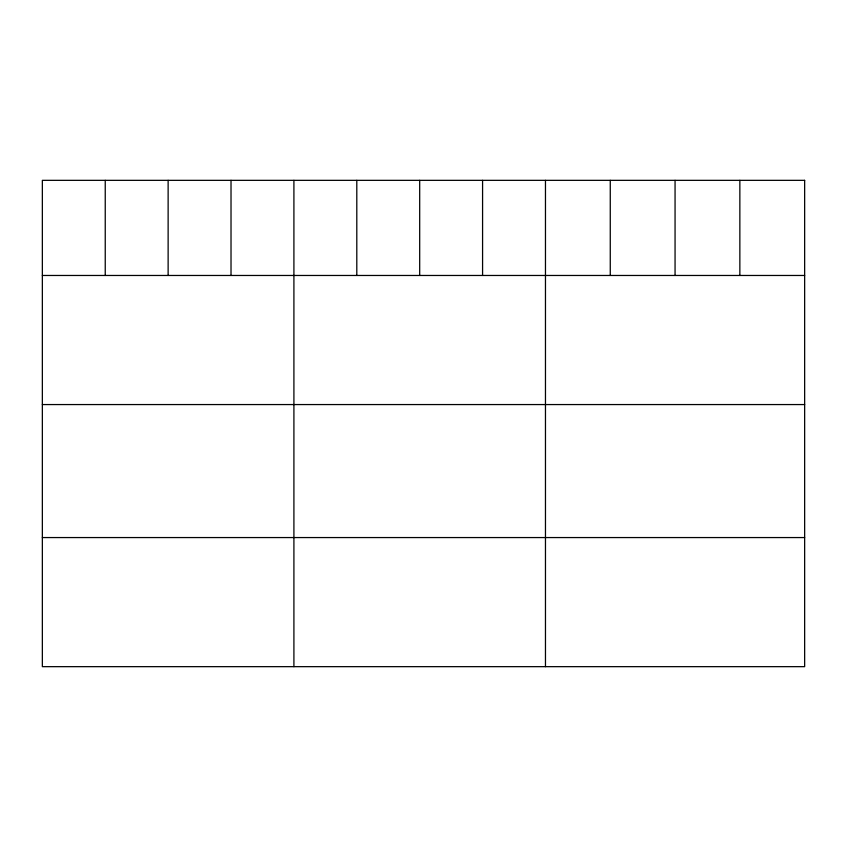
<?xml version="1.0" encoding="UTF-8"?>
<svg xmlns="http://www.w3.org/2000/svg" width="847" height="847" viewBox="0 0 847 847"><rect width="100%" height="100%" fill="white"/><g stroke="black" fill="none" stroke-linecap="round" stroke-linejoin="round"><path stroke-width="1.27" d="M42.35 275.466L804.65 275.466M42.35 404.559L804.65 404.559M42.35 537.559L804.65 537.559M739.855 180.337L739.855 275.466M675.059 180.337L675.059 275.466M610.264 180.337L610.264 275.466M545.468 180.337L545.468 666.663M482.578 180.337L482.578 275.466M419.689 180.337L419.689 275.466M356.799 180.337L356.799 275.466M293.909 180.337L293.909 666.663M231.019 180.337L231.019 275.466M168.13 180.337L168.13 275.466M105.24 180.337L105.24 275.466M804.65 180.337L42.35 180.337L42.35 666.663L804.65 666.663L804.65 180.337"/></g></svg>
